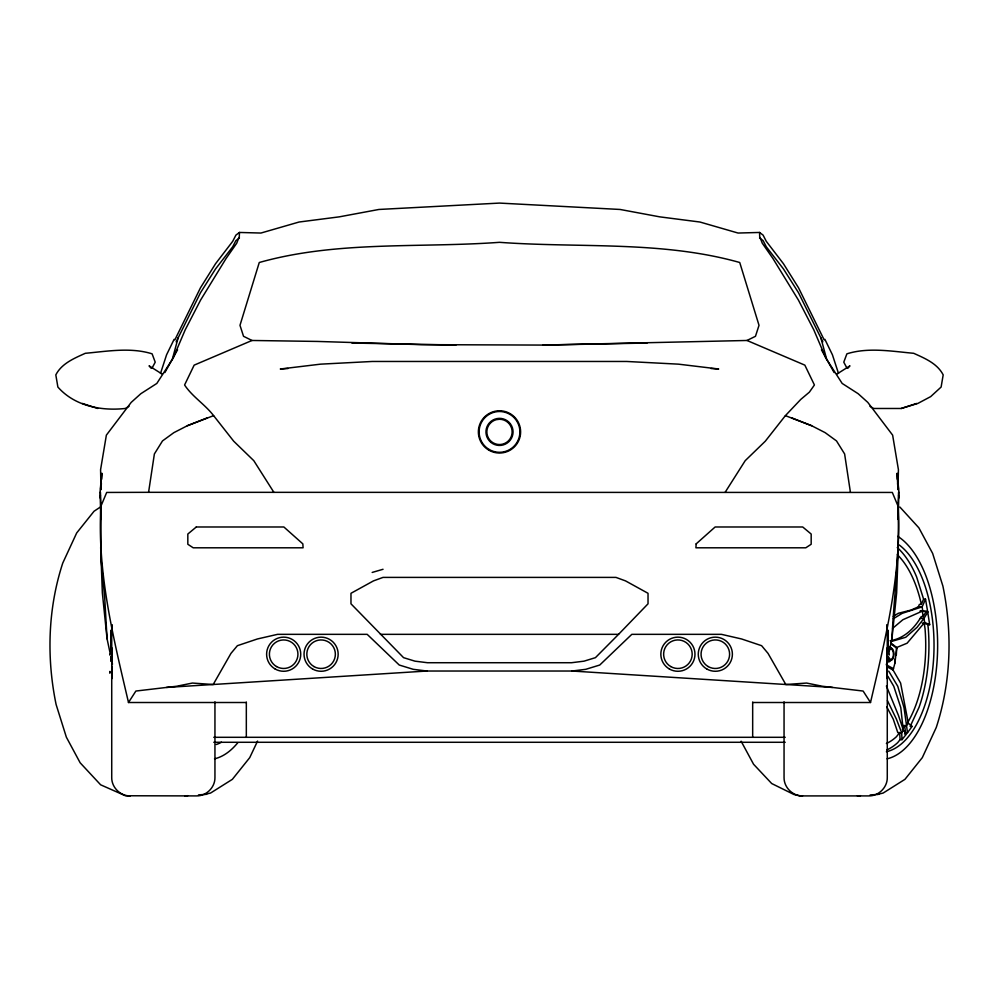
<?xml version="1.0" encoding="UTF-8"?>
<svg xmlns="http://www.w3.org/2000/svg" width="999" height="999" viewBox="0 0 999 999"><rect width="100%" height="100%" fill="white"/><g stroke="black" fill="none" stroke-linecap="round" stroke-linejoin="round"><path stroke-width="1.5" d="M752.672 702.509L870.504 702.509C885.738 637.287 902.359 571.191 897.939 503.658M897.951 489.71L897.152 473.226L897.289 479.245M101.036 504.32L100.774 556.343L104.708 598.001L107.068 638.836L110.252 653.771M101.061 503.658C96.641 571.191 113.262 637.287 128.496 702.509L246.328 702.509M101.711 479.245L101.848 473.226L100.062 491.958L100.874 519.405L101.061 505.869L106.681 492.445L148.576 492.32L892.319 492.445L897.939 505.869L898.126 519.405L898.938 491.958L897.964 481.955L898.401 489.185M898.026 488.611L898.413 469.655L892.631 435.139L867.806 402.397L858.141 393.693L842.169 383.441L825.886 358.166L813.823 329.907L798.438 300.125L772.939 258.516L762.274 243.207L759.702 236.576L759.54 232.455L738.061 233.042L699.962 222.028L659.765 216.858L620.104 209.465L499.5 203.084L378.896 209.465L339.235 216.858L299.038 222.028L260.939 233.042L239.46 232.455L235.901 235.115L232.717 241.321L215.534 263.748L200.474 287.787L174.85 339.885M895.079 658.89L894.942 662.974L896.715 647.502L890.771 642.931M239.46 232.455L239.298 236.576L236.726 243.207L226.061 258.516L200.562 300.125L185.177 329.907L173.114 358.166L156.831 383.441L140.859 393.693L131.194 402.397L106.369 435.139L100.587 469.655L100.974 488.611M898.326 547.34L896.652 592.857L891.932 638.836L888.748 653.771M101.036 488.948L101.361 483.329M101.061 506.755L100.412 492.07M100.599 489.185L101.036 481.955L101.049 489.71M109.803 672.352L109.865 671.403L109.865 673.301M889.135 655.119L889.197 654.17M897.939 506.755L898.588 492.07M100.062 497.852L100.387 495.242M148.576 492.32L154.383 453.946L162.5 440.921L173.851 432.654L187.35 425.724L213.611 415.646L233.704 441.208L253.796 460.676L273.876 492.32M886.513 664.223L888.099 656.755M895.067 662.649L893.056 670.017L900.611 683.091L908.303 723.176L912.087 726.41L907.467 732.766L905.569 732.766L904.52 734.078M172.54 358.541L178.147 337.787M160.502 373.426L166.571 354.807L174.113 339.323M896.315 655.019L896.715 647.502L907.092 643.206L924.674 622.414L923.95 618.431L927.746 612.15L925.836 612.15L923.176 616.558L921.265 616.558C914.547 628.271 903.945 638.686 890.121 640.721M893.293 616.383L898.251 613.324L910.976 610.077L918.331 606.868L919.392 604.42L921.303 604.42L923.6 599.163L916.632 576.985A107.08 53.534 90 0 0 897.264 547.552M923.6 599.163L925.511 599.163L922.139 606.868L922.726 610.951L902.871 619.73L892.569 628.408M257.567 741.071L249.738 757.629L232.367 779.332L210.552 793.056L204.545 794.442M176.161 341.87L200.474 292.769L215.534 268.956L232.717 246.765L235.901 240.609L239.46 237.974M177.572 349.787L164.86 372.59M152.323 367.607L155.22 362.175L152.11 353.833C130.707 347.103 107.293 351.311 85.315 353.296C74.213 358.316 61.701 363.436 55.819 374.887L57.88 387.05C74.563 406.031 101.099 411.113 125.25 408.479L129.033 406.331M725.124 492.32L745.204 460.676L765.296 441.208L785.389 415.646L800.773 399.413L809.352 392.182L814.422 384.99L804.844 365.135L746.99 340.472L543.031 345.08L421.253 344.643L317.27 341.433L252.01 340.472L243.531 336.301L239.985 325.324L259.265 262.5C337.362 240.497 419.48 248.189 499.5 242.32C579.52 248.189 661.638 240.497 739.735 262.5L759.015 325.324L755.469 336.301L746.99 340.472M886.4 686.001L898.538 715.621L903.358 730.182L901.685 732.791L901.997 739.647L900.087 739.647L897.714 742.619A107.08 53.534 90 0 1 886.85 749.887M908.303 723.176L906.543 725.549L907.467 732.766M847.764 368.319L849.924 365.834L836.787 374.138M900.087 739.647L899.687 732.604L896.378 736.763A100.624 50.312 90 0 1 886.388 743.493M902.334 729.282L904.732 726.273L902.821 726.273L900.798 707.679L893.78 686.288L887.811 676.186M901.997 739.647L906.43 734.078L903.358 730.182M618.568 634.34L648.026 603.821L648.026 593.294L625.536 580.894L615.958 577.397L383.042 577.397L373.464 580.894L350.974 593.294L350.974 603.821L403.571 657.667L414.985 661.163L427.472 662.724L571.528 662.724L584.015 661.163L595.429 657.667L618.568 634.34L380.432 634.34M100.812 506.755L94.043 511.251L76.686 532.954L62.75 563.086C47.877 608.603 46.441 657.742 56.106 704.495L66.359 737.175L80.132 762.761L100.624 784.802L125.375 795.753L196.453 795.916C206.306 796.128 215.147 787.374 214.947 777.497L214.947 701.847M893.331 618.731L902.234 613.324L922.139 606.868L918.331 606.868M252.01 340.472L194.156 365.135L184.578 384.99C192.395 396.79 204.97 404.37 213.611 415.646M187.35 425.724L207.33 417.857M869.967 406.331L873.75 408.479L901.21 408.479L916.632 403.446M901.21 408.479L917.831 403.446L930.668 396.628L941.12 387.05L943.181 374.887C937.299 363.436 924.787 358.316 913.685 353.296C891.707 351.311 868.293 347.103 846.89 353.833L843.78 362.175L846.677 367.607M891.046 641.583L905.731 637.275L917.07 627.31L923.95 618.431L920.129 618.431M372.177 572.439L383.042 569.28M877.134 794.442L883.141 793.056L904.957 779.332L922.314 757.629L936.25 727.497C951.123 681.98 952.559 632.854 942.894 586.088L932.641 553.409L918.868 527.822L899.887 507.042M166.521 687.437L426.948 671.028L572.052 671.028L585.764 669.318L599.75 665.034L631.818 634.34L721.428 634.34L741.558 638.96L761.613 645.691L768.031 653.383L785.813 684.515L806.618 683.054L822.264 686.238L863.124 691.046L870.504 702.509M186.913 795.753L184.815 795.916L187.849 795.691M198.476 794.892L206.618 794.292M860.439 795.691L857.392 795.916L859.49 795.753M870.104 794.967L879.207 794.292M288.037 368.519L280.294 369.006L320.529 364.16L372.352 361.463L626.648 361.463L678.471 364.16L718.706 369.006L710.963 368.519M647.09 343.032L543.031 345.08M920.179 610.951L927.659 611.563L925.511 599.163M920.429 611.138L927.659 611.563M922.264 623.064L929.682 624.712L927.746 612.15M902.721 725.549L906.543 725.549L904.008 707.679L897.764 686.288L888.698 671.128M912.087 726.41L910.176 726.41L919.068 707.267A107.08 53.534 90 0 0 928.183 627.372L927.771 624.712M899.687 732.604L897.801 732.604L893.256 719.143L886.8 706.967M899.774 732.791L901.685 732.791L896.415 719.143L887.462 700.636M213.774 737.299L785.226 737.299M213.774 742.282L785.226 742.282M455.969 345.08L351.91 343.032M572.052 671.028L832.479 687.437M802.547 795.916C792.694 796.128 783.853 787.374 784.053 777.497L784.053 701.847M130.22 795.916C120.367 796.128 111.526 787.374 111.726 777.497L111.726 624.687M426.948 671.028L413.236 669.318L399.25 665.034L367.182 634.34L277.572 634.34L257.442 638.96L237.387 645.691L230.969 653.383L213.187 684.515L192.382 683.054L176.736 686.238L135.876 691.046L128.496 702.509M82.368 403.446L97.79 408.479M785.389 415.646L811.65 425.724L825.149 432.654L836.5 440.921L844.617 453.946L850.424 492.32M791.67 417.857L811.65 425.724M924.674 622.414L929.682 624.712M886.275 664.81L893.456 668.656L893.056 670.017L886.9 666.72M162.213 374.138L149.076 365.834L151.236 368.319M759.54 237.974L763.099 240.609L766.283 246.765L783.466 268.956L798.526 292.769L822.839 341.87M759.54 232.455L763.099 235.115L766.283 241.321L783.466 263.748L798.526 287.787L824.15 339.885M890.983 643.818L896.765 648.264M834.14 372.59L821.428 349.787M741.121 741.221L753.571 764.247L771.703 783.541L793.98 794.517L800.037 795.916L868.78 795.916C878.633 796.128 887.474 787.374 887.274 777.497L887.274 624.687M824.887 339.323L832.429 354.807L838.498 373.426M820.853 337.787L826.46 358.541M110.901 656.755L112.487 664.223M921.303 604.42L921.14 603.346A100.624 50.312 90 0 0 897.314 554.695M922.339 611.138L923.176 616.558M924.175 623.064L925.012 628.446A100.624 50.312 90 0 1 907.504 722.789M904.732 726.273L905.569 732.766M898.613 495.242L898.938 497.852M109.803 654.17L109.865 655.119M897.639 483.329L897.964 488.948M100.674 547.34L102.348 592.857L107.068 638.836L107.068 637.075M897.964 504.32C900.261 549.35 894.055 593.943 891.932 638.836L891.932 637.075M888.173 630.606L888.173 652.285M888.173 656.418L888.173 660.851M887.824 630.069L887.824 652.297M887.824 656.793L887.824 661.375M886.912 624.949L886.912 630.806M886.912 648.026L886.912 660.364M886.912 666.208L886.912 678.546M752.672 702.085L752.672 737.299M246.328 702.085L246.328 737.299M112.088 624.949L112.088 630.806M112.088 648.026L112.088 660.364M112.088 666.208L112.088 678.546M111.176 630.069L111.176 652.297M111.176 656.793L111.176 661.375M110.827 630.606L110.827 652.285M110.827 656.418L110.827 660.851M897.814 536.376A114.298 57.143 90 0 1 937.374 656.256A114.298 57.143 90 0 1 887.112 758.815M889.422 646.565A7.805 3.896 -90 0 1 891.12 648.438M890.746 660.439A7.805 3.896 -90 0 1 887.012 661.375M899.125 544.905A107.08 53.534 90 0 1 933.628 658.391A107.08 53.534 90 0 1 886.375 751.723M889.684 648.413A6.194 3.097 -90 0 1 893.63 651.523L893.868 652.996A6.194 3.097 -90 0 1 891.97 659.914A6.194 3.097 -90 0 1 888.211 657.492M888.436 650.237A6.194 3.097 -90 0 1 888.998 649.163M888.486 651.972A5.17 2.585 -90 0 1 890.821 649A5.17 2.585 -90 0 1 893.156 651.96L893.368 653.196A5.17 2.585 -90 0 1 891.782 658.965A5.17 2.585 -90 0 1 888.648 656.942M237.812 742.694A114.298 57.143 -90 0 1 214.523 758.815M221.453 742.207A100.624 50.312 -90 0 1 216.321 744.505M696.153 543.881L695.916 547.802L805.793 547.802L811.176 544.268L811.176 534.04L802.709 526.985L715.134 526.985L696.153 543.881M196.291 526.985L187.824 534.04L187.824 544.268L193.207 547.802L303.084 547.802L302.847 543.881L283.866 526.985L196.291 526.985M499.5 419.255L496.228 419.68A12.65 12.65 0 0 0 489.81 440.035A12.65 12.65 0 0 0 510.964 437.25A12.65 12.65 0 0 0 499.5 419.255M670.766 666.57A14.273 14.273 0 0 0 692.182 654.208A14.273 14.273 0 0 0 670.766 641.845A14.273 14.273 0 0 0 670.766 666.57M708.191 666.57A14.273 14.273 0 0 0 729.607 654.208A14.273 14.273 0 0 0 708.191 641.845A14.273 14.273 0 0 0 708.191 666.57M669.367 668.993A17.07 17.07 0 0 0 694.979 654.208A17.07 17.07 0 0 0 669.367 639.435A17.07 17.07 0 0 0 669.367 668.993M706.793 668.993A17.07 17.07 0 0 0 732.392 654.208A17.07 17.07 0 0 0 706.793 639.435A17.07 17.07 0 0 0 706.793 668.993M313.961 666.57A14.273 14.273 0 0 0 335.364 654.208A14.273 14.273 0 0 0 313.961 641.845A14.273 14.273 0 0 0 313.961 666.57M276.536 666.57A14.273 14.273 0 0 0 297.939 654.208A14.273 14.273 0 0 0 276.536 641.845A14.273 14.273 0 0 0 276.536 666.57M312.562 668.993A17.07 17.07 0 0 0 338.162 654.208A17.07 17.07 0 0 0 312.562 639.435A17.07 17.07 0 0 0 312.562 668.993M275.137 668.993A17.07 17.07 0 0 0 300.736 654.208A17.07 17.07 0 0 0 275.137 639.435A17.07 17.07 0 0 0 275.137 668.993M488.936 450.199A21.116 21.116 0 0 0 520.616 431.905A21.116 21.116 0 0 0 488.936 413.611A21.116 21.116 0 0 0 488.936 450.199M489.298 449.575A20.405 20.405 0 0 0 519.905 431.905A20.405 20.405 0 0 0 489.298 414.235A20.405 20.405 0 0 0 489.298 449.575M490.871 442.345A13.549 13.549 0 0 0 512.862 434.165A13.549 13.549 0 0 0 494.78 419.205A13.549 13.549 0 0 0 490.871 442.345"/></g></svg>
